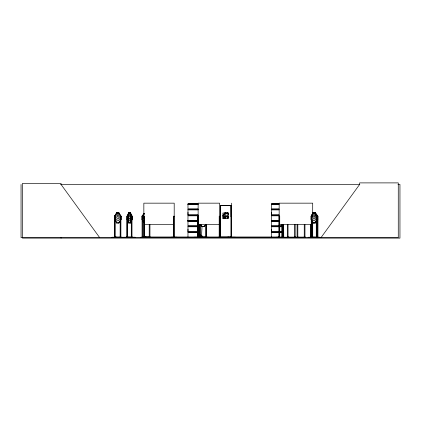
<?xml version="1.0" encoding="UTF-8"?>
<svg xmlns="http://www.w3.org/2000/svg" width="421" height="421" viewBox="0 0 421 421"><rect width="100%" height="100%" fill="white"/><g stroke="black" fill="none" stroke-linecap="round" stroke-linejoin="round"><path stroke-width="0.63" d="M197.844 231.692L187.976 231.692L187.987 229.229M198.017 214.815L187.976 214.815L187.987 212.352M281.444 231.692L271.403 231.692L271.413 229.229M278.934 214.815L271.403 214.815L271.413 212.352M287.543 237.639L287.548 237.212L276.444 237.223M202.006 237.223L193.96 237.223M235.386 237.223L227.34 237.223M287.548 237.612L278.055 237.602M202.038 226.282L201.485 236.628L198.801 236.628L198.244 226.282M197.854 220.772L187.877 220.672L197.854 220.572M200.47 235.223C199.728 236.128 199.733 234.15 200.47 235.05M129.342 213.294L128.821 216.199L128.821 217.694L129.342 219.015L129.879 219.015L130.421 217.694M129.531 216.184L129.594 215.91M117.48 213.294L116.806 217.694L117.48 219.015L118.175 219.015L118.88 217.694L118.88 216.199L118.175 213.294L117.427 213.294M128.815 212.858L128.01 216.199L128.01 218.752L129.084 220.778L130.157 220.778L131.215 218.752L131.215 216.199L130.421 212.858L128.742 212.858M130.142 237.212L130.11 237.586M313.892 216.184L313.966 215.91L314.071 216.184M117.727 216.184L117.806 215.91M225.414 218.441L225.924 216.699L226.803 216.699L227.345 218.441M308.151 237.66L311.587 237.549M308.388 237.602L308.456 237.212L308.535 237.602M140.546 237.66L146.44 237.602M140.782 237.602L140.851 237.212L140.861 237.66M146.476 237.249L146.519 237.66M199.833 235.223L200.333 235.007M281.481 237.586L281.523 237.212L281.538 237.66M111.697 237.66L116.959 237.586M116.97 237.249L117.017 237.66M226.24 216.184L226.377 215.899M228.103 218.694L227.419 218.541M144.271 213.968L143.393 216.199L143.393 218.752M228.45 213.81L227.698 212.858L225.056 212.858L223.735 216.199L223.735 218.752M224.177 218.488L225.056 216.262L227.698 216.262L228.45 217.215M296.873 237.602L296.937 237.223M296.963 237.586L296.589 237.639M127.137 216.199L128.789 212.768L128.789 222.977L127.137 219.546L128.815 222.888M130.373 222.977L131.957 219.546M128.715 222.977L130.447 222.977L132.078 219.573L132.078 216.168L130.447 212.768L128.715 212.768L127.084 216.168L127.084 237.66M313.029 222.977L311.13 219.573L311.13 216.168L313.029 212.768M311.193 216.199L313.092 212.768M313.124 212.858L311.256 216.199L311.272 237.66M314.955 222.977L316.792 219.546M315.019 222.977L316.918 219.573L316.918 216.168L315.019 212.768M114.665 216.199L116.764 212.768M118.822 222.888L120.901 219.546M118.854 222.977L121.022 219.573L121.022 216.168L118.854 212.768M227.103 218.578L227.703 217.694L227.703 216.199L226.803 213.294L225.924 213.294L225.067 216.199L225.067 217.694L225.64 218.578M204.317 226.293L205.722 224.382M205.785 224.435L204.353 226.382L201.875 226.382L200.48 224.435M320.981 237.66L359.629 184.461L359.629 182.893L398.271 182.893L398.271 237.66L21.05 237.66L21.05 184.461M144.287 213.252L141.988 216.168L141.988 219.573L143.903 222.004M142.072 237.007L142.072 216.199L144.34 213.331M223.098 215.199L225.014 212.768M222.793 215.72L225.056 212.858M223.098 218.604L225.014 216.173L227.74 216.173L228.508 217.147M223.172 218.652L225.056 216.262M230.845 205.637L230.929 216.636M142.835 216.157L142.072 216.199M223.162 216.199L223.13 215.905L223.051 216.184M316.308 216.168L316.245 215.905L316.234 216.184M312.677 215.952L312.682 215.92M187.955 220.588L187.987 215.81L198.017 215.81M278.939 220.572L271.308 220.672L278.939 220.772M127.642 216.168L127.642 215.905L126.91 216.199L126.91 237.66L126.863 236.876M127.642 216.199L127.642 215.936M131.594 216.199L131.594 215.936M311.693 216.199L311.698 215.936M316.287 216.199L316.271 237.102M120.39 216.168L120.343 215.905L120.311 237.66M115.28 216.199L114.512 216.199L114.449 237.66M120.39 216.199L120.39 215.936M142.782 216.199L142.798 237.007M60.561 184.461L359.829 184.461M397.977 184.461L399.95 184.461L399.95 238.107L22.408 238.107L22.408 183.451L61.056 183.451L61.056 184.461L99.698 237.66M187.966 203.948L198.023 203.948L187.976 203.953M271.398 204.122L278.939 204.122L271.398 204.143L271.413 208.895L278.934 208.895M187.987 204.438L198.007 204.438M271.413 204.438L278.928 204.438M220.283 205.501L231.013 205.469L231.013 237.044L220.283 237.044L220.446 205.637M220.283 205.553L231.013 205.553M220.283 205.637L231.013 205.637M198.017 208.895L187.976 208.895L187.976 204.143M187.908 209.242L198.086 209.242M271.334 209.242L278.97 209.242M187.908 209.547L198.086 209.547M271.334 209.547L278.97 209.547M198.017 209.89L187.976 209.89L187.976 214.815M278.934 209.89L271.403 209.89L271.403 214.815M118.911 212.768L116.712 212.768L114.596 216.168L114.596 219.573L116.712 222.977L118.911 222.977M312.808 212.768L315.366 212.768L317.85 216.168L317.86 237.007M116.743 212.858L118.875 212.858L119.906 216.199L119.906 218.752L118.538 220.778L117.154 220.778L115.759 218.752L115.759 216.199L116.796 212.858L114.722 216.199L114.722 219.546L116.796 222.888M314.992 212.858L313.061 212.858L312.124 216.199L312.124 218.752L313.377 220.778L314.624 220.778L315.855 218.752L315.855 216.199L314.929 212.858L316.792 216.199M316.503 216.199L315.324 212.858M129.273 213.294L129.879 213.294L130.421 216.199M314.361 213.294L313.671 213.294L313.066 216.199L313.066 217.694L313.671 219.015L314.298 219.015L314.929 217.694L314.298 213.294M187.908 215.163L198.086 215.163M271.334 215.163L278.97 215.163M187.908 215.468L198.086 215.468M271.334 215.468L278.97 215.468M278.934 215.81L271.403 215.81L271.398 220.583M120.311 216.199L121.022 216.168M131.289 216.199L132.078 216.168M174.194 216.199L173.484 216.199L173.484 236.876M219.578 216.199L219.215 216.199L219.178 237.102M231.503 216.199L231.218 216.199L231.218 236.876M311.13 216.168L311.982 216.199M316.245 216.199L317.86 216.199M114.722 219.546L116.764 222.977M121.022 219.573L120.969 216.168M127.084 219.573L127.153 216.168M132.078 219.573L132.01 216.168M311.13 219.573L311.193 216.168M317.818 219.573L315.329 222.977L312.808 222.977M187.966 220.825L197.854 220.825M271.398 220.825L278.939 220.825M187.966 220.999L197.854 221.02M278.939 220.999L271.398 221.02L271.413 225.772L281.444 225.772M187.987 221.314L197.833 221.314M271.413 221.314L278.928 221.314M187.998 221.325L197.823 221.325M271.424 221.325L278.923 221.325M116.743 222.888L118.875 222.888M128.742 222.888L130.421 222.888M313.061 222.888L314.992 222.888M315.324 222.888L317.771 219.546L317.734 216.199M144.492 224.619L173.552 224.619M198.123 224.619L219.578 224.619M279.16 224.619L312.703 224.619M197.844 225.772L187.976 225.772L187.976 221.02M187.908 226.119L197.912 226.119M271.334 226.119L281.512 226.119M201.912 226.293L204.353 226.293M187.908 226.424L197.912 226.424M271.334 226.424L281.512 226.424M197.844 226.766L187.976 226.766L187.976 231.692M281.444 226.766L271.403 226.766L271.403 231.692M187.908 232.039L197.912 232.039M271.334 232.039L281.512 232.039M187.908 232.345L197.912 232.345M271.334 232.345L281.512 232.345M197.844 232.687L187.976 232.687L187.976 237.439M281.444 232.687L271.403 232.687L271.403 237.439M198.123 235.907L198.459 235.907L198.433 237.023L205.927 236.876M201.833 235.907L202.169 235.907L202.169 237.302M114.438 236.876L115.322 237.102M126.847 236.876L127.647 236.876M132.026 236.876L131.22 236.876L131.241 237.66M141.988 236.876L150.039 236.876M174.268 236.876L173.42 237.102L173.62 236.876M197.754 236.876L198.528 236.876M199.307 236.876L200.233 237.102M206.737 236.876L205.811 237.102M219.173 236.876L219.62 236.876M231.134 236.876L231.587 236.876M282.602 236.876L281.775 237.102M283.749 236.876L283.296 236.876L283.296 237.66M287.222 236.876L288.117 236.876L288.117 237.66M310.377 236.876L312.766 236.876M316.26 236.876L317.934 236.876M144.35 236.986L280.307 236.986M120.248 237.102L115.149 236.876M131.463 237.102L127.41 236.876M198.117 237.102L197.838 237.102L197.838 216.199L198.486 216.199L198.528 237.102M231.213 237.102L231.503 237.102L231.497 203.159M283.375 237.102L283.665 237.102M288.117 237.102L294.374 237.102M297.905 237.102L304.162 237.102M316.471 237.102L311.898 236.876M117.017 237.212L112.033 237.212L112.049 237.66M118.417 237.223L123.39 237.249L123.437 237.602M140.825 237.249L146.519 237.212M171.331 237.66L171.331 237.212L177.015 237.223M205.006 237.212L208.395 237.223M295.268 237.212L295.716 237.66M305.136 237.249L305.157 237.586M308.43 237.249L319.86 237.212L319.781 237.602M120.332 237.602L130.121 237.549M131.931 237.549L135.351 237.66M171.363 237.223L171.368 237.549L173.505 237.602M305.478 237.639L305.193 237.602M198.133 237.66L198.486 237.66M142.787 215.936L142.708 216.184M115.28 215.936L115.254 237.007M130.831 215.957L130.826 215.915M224.525 215.92L224.367 216.178L224.514 215.952M314.208 237.586L320.165 237.66M315.403 215.957L315.408 215.926M135.088 237.212L123.779 237.212L123.79 237.66M227.74 212.768L228.508 213.742M142.072 219.546L143.961 221.93M225.161 218.541L224.435 218.694M315.292 212.858L317.771 216.199M197.502 215.199L198.244 216.168M201.948 226.293L200.58 224.382L201.912 226.382M118.822 212.858L120.953 216.199M314.955 212.768L316.855 216.199M313.124 222.888L311.193 219.546L313.092 222.977M130.373 212.768L132.026 216.199M220.367 237.044L220.367 205.469M227.698 212.858L228.35 214.526M227.698 216.262L228.35 217.931M226.393 215.91L226.493 216.184M123.39 237.249L123.348 237.66M117.848 215.91L117.927 216.184M129.626 215.91L129.684 216.184M317.818 216.168L317.755 237.007M317.102 237.66L317.16 215.926L316.997 216.184M316.902 236.876L316.902 237.66M316.855 216.168L316.845 237.66M314.155 237.212L314.155 237.66M312.703 213.563L312.703 203.159L279.16 203.159L279.16 236.876M312.703 222.014L312.703 236.876M312.135 221.367L312.135 236.876M312.072 236.876L312.045 237.66M311.982 220.104L311.982 237.007M311.787 216.199L311.845 237.66M311.235 224.656L311.214 237.66M311.13 224.656L311.13 237.007M310.456 224.656L310.456 237.007M305.083 237.66L305.057 236.876L304.162 236.876L304.162 237.66M304.972 224.656L304.972 237.66M304.888 236.876L304.888 237.66M304.33 236.876L304.33 237.66M304.246 224.656L304.246 237.66M297.905 237.66L297.905 236.876L297.01 236.876L296.984 237.66M297.821 224.656L297.821 237.66M297.736 236.876L297.736 237.66M297.179 236.876L297.179 237.66M297.094 224.656L297.094 237.66M295.268 237.66L295.268 236.876L294.374 236.876L294.374 237.66M295.184 224.656L295.184 237.66M295.1 236.876L295.1 237.66M294.542 236.876L294.542 237.66M294.458 224.656L294.458 237.66M288.032 224.656L288.032 237.66M287.948 236.876L287.948 237.66M287.306 224.656L287.39 237.66M283.743 236.876L283.743 237.66L283.659 224.598M283.38 224.598L283.38 237.66M282.523 224.656L282.523 237.007M282.417 224.656L282.417 237.007M281.744 224.656L281.744 237.007M279.723 236.876L279.723 216.199L278.986 216.199L278.986 236.876M279.612 236.876L279.791 237.102L278.913 236.876L278.918 237.66M279.549 224.598L279.549 236.876M279.097 236.876L279.097 237.66M228.224 236.986L228.224 237.66M223.167 216.199L223.167 218.799M219.578 236.876L219.578 203.159L198.123 203.159L198.149 237.302M206.664 224.656L206.664 237.007M206.548 224.656L206.548 237.007M206.001 224.656L206.001 237.007M205.885 224.656L205.885 237.007M202.001 237.023L201.975 237.302L201.933 237.023M201.859 235.907L201.859 237.023M200.775 237.023L200.77 234.676L199.543 234.676L199.543 237.023L199.496 224.656M200.159 224.656L200.117 237.102M200.043 224.656L200.043 237.007M199.38 224.656L199.38 237.007M198.254 224.656L198.254 237.007M197.844 216.199L197.844 236.876M174.699 236.986L174.699 237.66M174.578 236.986L174.578 237.66M174.194 236.876L174.194 203.159L143.845 203.159L143.845 216.815M173.999 216.199L173.999 236.876M173.131 236.986L173.131 237.66M149.95 224.656L149.955 237.007M149.229 224.656L149.223 237.007M145.392 236.986L145.392 237.66M144.424 237.66L144.424 236.876L143.577 236.876L143.593 237.66M144.366 237.66L144.366 216.199L143.65 216.199L143.682 237.66M144.335 236.876L144.335 237.66M144.166 216.199L144.229 237.66M135.078 237.212L135.078 237.66M131.973 236.876L132.01 237.66M131.957 216.199L131.936 237.66M131.736 219.452L131.736 237.007M131.51 216.199L131.463 237.66M131.289 220.104L131.289 237.66M130.447 212.768L130.447 222.977M130.152 237.212L130.152 237.66M127.579 216.199L127.579 237.007M127.358 220.751L127.358 237.007M120.953 237.66L120.953 236.876L120.074 237.102M120.885 216.199L120.848 237.66M120.78 236.876L120.78 237.66M120.711 216.199L120.711 237.66M120.622 236.876L120.622 237.66M120.406 236.876L120.432 237.66M120.248 236.876L120.248 237.66M120.143 220.751L120.143 237.007M114.649 216.168L114.617 237.66M61.056 237.66L61.056 238.107M128.389 216.02L128.394 215.999M200.064 235.118L200.064 235.118M278.939 203.948L271.398 203.948L278.934 203.953M198.023 204.122L187.966 204.122L198.023 204.143M228.287 213.031L222.919 213.031L222.919 218.394L228.287 218.394L228.287 213.031M197.833 220.436L187.987 220.436L197.823 220.441M278.928 220.436L271.413 220.436L278.923 220.441M311.698 237.66L311.698 236.876L311.666 237.66M144.077 237.66L144.077 236.876L144.05 237.66M131.652 237.66L131.631 236.876L131.594 237.66"/></g></svg>
